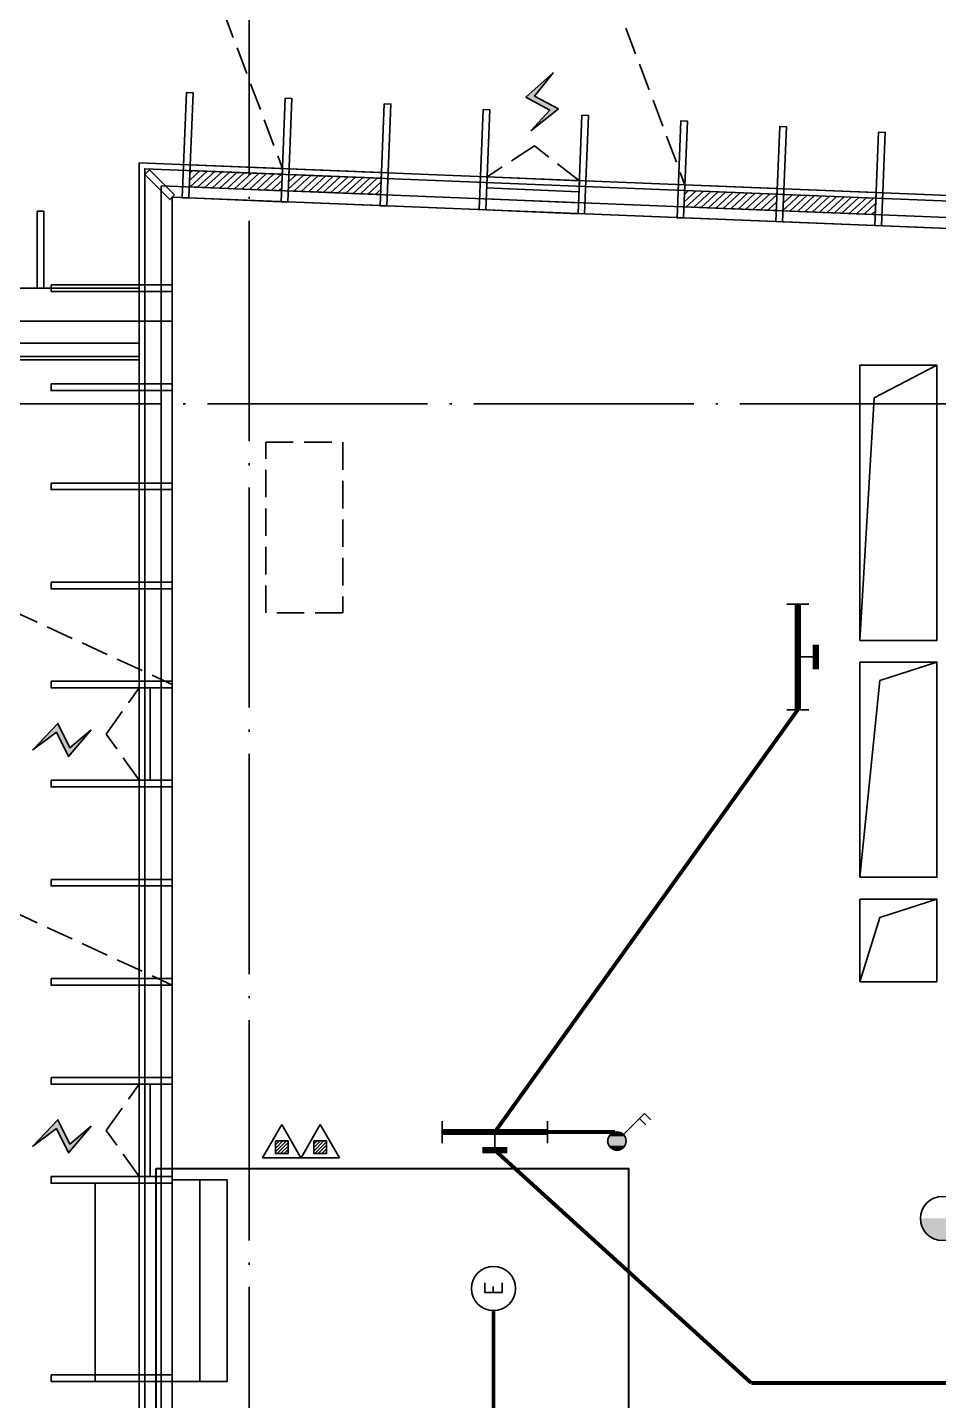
# Model space of a CAD drawing. Extents: x -2209072 to 495824, y -92434 to 572724.
# Drawn here: x -1634 to 6646, y 406170 to 418642 of the extents above; entities that cross this region are included whole.
import ezdxf
from ezdxf.enums import TextEntityAlignment as Align

# ---------------------------------------------------------------- set-up
doc = ezdxf.new("R2010")
doc.units = 0
doc.header["$LTSCALE"] = 1000
doc.header["$MEASUREMENT"] = 0
for name, pattern in [('6#7#幕墙$0$$1$DASH', [0.35, 0.25, -0.1]), ('6#7#幕墙$0$DASH', [0.35, 0.25, -0.1]), ('DASH', [0.35, 0.25, -0.1]), ('X-104 6#7#平面$0$104-1112 结构$0$$AUDIT_BAD_LTYPE1', [0]), ('X-104 6#7#平面$0$DASH', [0.35, 0.25, -0.1]), ('X-104 6#7#平面$0$DOTE', [2.42, 2, -0.2, 0.02, -0.2])]:
    doc.linetypes.add(name, pattern=pattern)
doc.layers.get('0').update_dxf_attribs({"linetype": 'CONTINUOUS'})
for name, color, linetype in [('6#7#幕墙$0$04-电动窗', 1, 'CONTINUOUS'), ('6#7#幕墙$0$A-C_玻璃幕墙', 140, 'CONTINUOUS'), ('6#7#幕墙$0$A-C_窗', 140, 'CONTINUOUS'), ('6#7#幕墙$0$A-O_屋面', 201, 'CONTINUOUS'), ('6#7#幕墙$0$A-TECH_结构', 21, 'CONTINUOUS'), ('6#7#幕墙$0$A屋顶风机$0$9#楼合院$0$WALL', 8, 'CONTINUOUS'), ('EQUIP-照明', 3, 'CONTINUOUS'), ('TEL_TEXT', 3, 'CONTINUOUS'), ('WIRE-应急', 2, 'DASH'), ('WIRE-照明', 1, 'CONTINUOUS'), ('X-104 6#7#平面$0$A-E_栏杆', 232, 'CONTINUOUS'), ('X-104 6#7#平面$0$A-E_楼梯', 171, 'CONTINUOUS'), ('X-104 6#7#平面$0$A-O_屋面', 201, 'CONTINUOUS'), ('X-104 6#7#平面$0$A-SUR_看线', 231, 'CONTINUOUS'), ('X-104 6#7#平面$0$A-TECH_结构', 21, 'CONTINUOUS'), ('X-104 6#7#平面$0$A_AXIS-轴线', 36, 'X-104 6#7#平面$0$DOTE'), ('X-104 6#7#平面$0$EQUIP_消防-01', 7, 'CONTINUOUS')]:
    doc.layers.add(name, color=color, linetype=linetype)
doc.layers.add('X-104 6#7#平面$0$000套内', color=226, linetype='CONTINUOUS', lineweight=30, plot=False)
doc.styles.add('_TEL_DIM', font='SIMPLEX', dxfattribs={"width": 0.8, "height": 3.5, "bigfont": 'HZTXT'})
doc.styles.get("Standard").update_dxf_attribs({"font": 'gbenor.shx', "bigfont": 'gbcbig.shx'})

# ---------------------------------------------------------------- blocks, each defined once
blk = doc.blocks.new('$equip$00001838')
blk.add_circle((0, 0), 0.5)
at = {"color": 7, "style": '_TEL_DIM'}
blk.add_attdef('$TEXT$', text='', height=0.4, dxfattribs=at).set_placement((0, 0), align=Align.MIDDLE_CENTER)
at = {"color": 7, "style": '_TEL_DIM', "flags": 1}
blk.add_attdef('A', text='', height=0.00002, dxfattribs=at).set_placement((0, 0), align=Align.MIDDLE_CENTER)
blk = doc.blocks.new('$equip$00001151')
blk.add_circle((0, 0.5), 0.5)
for points in [[(0.433, 0.25), (-0.433, 0.25), (0.5, 0.5), (-0.5, 0.5)], [(0.25, 0.067), (-0.25, 0.067), (0.433, 0.25), (-0.433, 0.25)], [(0, 0), (0, 0), (0.25, 0.067), (-0.25, 0.067)]]:
    blk.add_solid(points)
at = {"flags": 9}
blk.add_attdef('A', (0, 0), '', height=0.00002, dxfattribs=at)
blk = doc.blocks.new('$equip$00001164')
for p, q in [((-1.2, 0.662), (-1.2, 0.162)), ((1.2, 0.662), (1.2, 0.162)), ((-1.2, 0.412), (1.2, 0.412)), ((0, 0.412), (0, 0)), ((0, 0), (0, 0))]:
    blk.add_line(p, q)
at = {"const_width": 0.14}
for points in [[(-1.2, 0.412), (1.2, 0.412)], [(-0.282, 0), (0.282, 0)]]:
    blk.add_lwpolyline(points, dxfattribs=at)
for p in [(-1.2, 0.412), (0, 0.412), (1.2, 0.412), (0, 0)]:
    blk.add_point(p)
at = {"flags": 9}
blk.add_attdef('A', (0, 0), '', height=0.00002, dxfattribs=at)
blk = doc.blocks.new('$equip$00001963')
for p, q in [((0.147, 0.356), (0.625, 0.833)), ((0.512, 0.72), (0.653, 0.579)), ((0.625, 0.833), (0.766, 0.692))]:
    blk.add_line(p, q)
blk.add_circle((0, 0.208), 0.208)
for p in [(0, 0.417), (-0.208, 0.208), (0, 0), (0.208, 0.208)]:
    blk.add_point(p)
for points in [[(-0.18, 0.313), (0.18, 0.313), (-0.208, 0.208), (0.208, 0.208)], [(-0.104, 0.389), (0.104, 0.389), (-0.18, 0.313), (0.18, 0.313)], [(0, 0.417), (0, 0.417), (-0.104, 0.389), (0.104, 0.389)], [(-0.18, 0.104), (0.18, 0.104), (-0.208, 0.208), (0.208, 0.208)], [(-0.104, 0.028), (0.104, 0.028), (-0.18, 0.104), (0.18, 0.104)], [(0, 0), (0, 0), (-0.104, 0.028), (0.104, 0.028)]]:
    blk.add_solid(points)
at = {"layer": 'TEL_TEXT', "style": '_TEL_DIM', "flags": 1}
blk.add_attdef('A', text='', height=0.00002, dxfattribs=at).set_placement((0, 0), align=Align.MIDDLE_CENTER)
blk = doc.blocks.new('*U1301')
at = {"layer": 'X-104 6#7#平面$0$A_AXIS-轴线'}
blk.add_line((8400, 25700), (8400, -6500), dxfattribs=at)
blk.add_lwpolyline([(-6500, 19200), (55852, 19200)], dxfattribs=at)
blk = doc.blocks.new('X-104 6#7#平面$0$fgh')
at = {"layer": 'X-104 6#7#平面$0$A-TECH_结构'}
for points in [[(24000, 198621), (24000, 192051), (21300, 192051), (21300, 198729), (7700, 199277), (7700, 174485), (22389, 175551), (44500, 175551), (44500, 198896), (35801, 198648), (35801, 198154), (35601, 198154), (35601, 191851), (32901, 191851), (32901, 197751), (33201, 197751), (33201, 198574), (28503, 198440), (24000, 198621)], [(7700, 198151), (-2000, 198151), (-2000, 173781), (7700, 174485)]]:
    blk.add_lwpolyline(points, dxfattribs=at)
blk = doc.blocks.new('X-104 6#7#平面$0$fdgfh')
at = {"layer": 'X-104 6#7#平面$0$A-TECH_结构'}
for points in [[(250, 5450), (380, 7654), (950, 7950)], [(250, 3300), (430, 5086), (950, 5253)], [(250, 2350), (430, 2933), (950, 3100)]]:
    blk.add_lwpolyline(points, dxfattribs=at)
for points in [[(250, 5450), (950, 5450), (950, 7950), (250, 7950)], [(250, 5253), (950, 5253), (950, 3300), (250, 3300)], [(250, 3100), (950, 3100), (950, 2350), (250, 2350)]]:
    blk.add_lwpolyline(points, close=True, dxfattribs=at)
blk = doc.blocks.new('*U1379')
for p, q in [((1830, 500), (0, 500)), ((0, 500), (0, 0)), ((1830, 500), (1830, 0)), ((1830, 250), (0, 250)), ((1830, 0), (0, 0))]:
    blk.add_line(p, q)
blk = doc.blocks.new('X-104 6#7#平面$0$FDSFFSDG')
at = {"layer": 'X-104 6#7#平面$0$A-E_楼梯'}
for points in [[(-420, 1800), (-701, 1800), (-701, 0), (-420, 0)], [(-420, 1800), (-301, 1800), (-301, 0), (-420, 0)]]:
    blk.add_lwpolyline(points, dxfattribs=at)
at = {"layer": 'X-104 6#7#平面$0$A-E_楼梯', "xscale": -1, "rotation": 270}
blk.add_blockref('*U1379', (-1, 0), dxfattribs=at)
blk = doc.blocks.new('X-104 6#7#平面$0$rfgggh')
at = {"layer": 'X-104 6#7#平面$0$A-E_栏杆', "linetype": 'X-104 6#7#平面$0$104-1112 结构$0$$AUDIT_BAD_LTYPE1'}
for points in [[(7400, 19630), (-1680, 19630), (-1680, -4076), (7388, -3418)], [(7400, 19600), (-1650, 19600), (-1650, -4044), (7386, -3388)]]:
    blk.add_lwpolyline(points, dxfattribs=at)
blk = doc.blocks.new('*U1526')
at = {"layer": '6#7#幕墙$0$A-C_玻璃幕墙'}
blk.add_lwpolyline([(-550, 30), (550, 30), (550, -30), (-550, -30)], close=True, dxfattribs=at)
blk = doc.blocks.new('*U1527')
at = {"layer": '6#7#幕墙$0$A-C_玻璃幕墙', "color": 0, "linetype": 'ByBlock', "lineweight": -2, "transparency": 16777216}
blk.add_blockref('*U1526', (0, 13500), dxfattribs=at)
blk = doc.blocks.new('6#7#幕墙$0$900kaiqishan')
at = {"layer": '6#7#幕墙$0$04-电动窗'}
h = blk.add_hatch(color=1, dxfattribs=at)
h.dxf.hatch_style = 1
h.paths.add_polyline_path([(958, 485), (795, 680), (1016, 789), (777, 1018), (937, 802), (716, 693)])
at = {"layer": '6#7#幕墙$0$04-电动窗', "color": 1}
blk.add_lwpolyline([(958, 485), (795, 680), (1016, 789), (777, 1018), (937, 802), (716, 693), (958, 485)], close=True, dxfattribs=at)
at = {"layer": '6#7#幕墙$0$A-C_窗'}
for p, q in [((500, 50), (1340, 50)), ((500, -250), (500, 50)), ((1340, -250), (1340, 50)), ((1340, -50), (500, -50)), ((1340, -150), (500, -150)), ((500, -250), (1340, -250))]:
    blk.add_line(p, q, dxfattribs=at)
at = {"layer": '6#7#幕墙$0$A-C_窗', "linetype": '6#7#幕墙$0$DASH'}
blk.add_lwpolyline([(500, 50), (920, 350), (1340, 50)], dxfattribs=at)
blk = doc.blocks.new('*U1672')
blk.add_lwpolyline([(-1360, 0), (-520, 0), (-520, -150), (-1360, -150)], close=True)
blk = doc.blocks.new('*U1542')
at = {"layer": '6#7#幕墙$0$A-C_玻璃幕墙'}
blk.add_lwpolyline([(-550, 30), (550, 30), (550, -30), (-550, -30)], close=True, dxfattribs=at)
blk = doc.blocks.new('*U1543')
at = {"layer": '6#7#幕墙$0$A-C_玻璃幕墙', "color": 0, "linetype": 'ByBlock', "lineweight": -2, "transparency": 16777216}
for p in [(0, 8100), (0, 7200), (0, 6300), (0, 5400), (0, 4500), (0, 3600), (0, 2700), (0, 1800), (0, 900), (0, 0)]:
    blk.add_blockref('*U1542', p, dxfattribs=at)
blk = doc.blocks.new('6#7#幕墙$0$fsdfsdfsfdsd')
h = blk.add_hatch()
h.set_pattern_fill('ANSI31', color=0, scale=30)
h.set_pattern_definition([(45, (-30.005, 9e-10), (-33.6759605, 33.6759605), [])])
h.paths.add_polyline_path([(249482, 146350), (249482, 146500), (248642, 146500), (248642, 146350)])
at = {"color": 0, "extrusion": (0, 0, -1)}
for p, q in [((248642, 146550), (248642, 146250)), ((249482, 146550), (248642, 146550)), ((249482, 146250), (249482, 146550)), ((248642, 146500), (249482, 146500)), ((248642, 146350), (249482, 146350)), ((249482, 146250), (248642, 146250))]:
    blk.add_line(p, q, dxfattribs=at)
blk = doc.blocks.new('6#7#幕墙')
at = {"layer": '6#7#幕墙$0$A-C_玻璃幕墙'}
for points in [[(-168, 417093), (-228, 417095), (-189, 418050), (-129, 418047)], [(731, 417057), (671, 417059), (709, 417998), (769, 417996)], [(1631, 417021), (1571, 417023), (1608, 417947), (1668, 417945)], [(2530, 416984), (2470, 416987), (2507, 417896), (2567, 417894)], [(3429, 416948), (3369, 416951), (3405, 417845), (3465, 417842)], [(4329, 416912), (4269, 416914), (4304, 417794), (4364, 417791)], [(5228, 416876), (5168, 416878), (5203, 417743), (5263, 417740)], [(6127, 416840), (6067, 416842), (6101, 417691), (6161, 417689)], [(36781, 417027), (20486, 416562), (-619, 417411), (-619, 391985), (14381, 393074), (36781, 393074)], [(36731, 416976), (20485, 416512), (-569, 417359), (-569, 392039), (14379, 393124), (36731, 393124)], [(36581, 416821), (20485, 416362), (-419, 417203), (-419, 392200), (14374, 393274), (36581, 393274)], [(-1546, 416974), (-1486, 416974), (-1486, 416274), (-1546, 416274)]]:
    blk.add_lwpolyline(points, close=True, dxfattribs=at)
at = {"layer": '6#7#幕墙$0$A-C_玻璃幕墙', "linetype": '6#7#幕墙$0$DASH'}
for points in [[(-3043, 413931), (-319, 412674)], [(-3043, 411201), (-319, 409944)]]:
    blk.add_lwpolyline(points, dxfattribs=at)
at = {"layer": '6#7#幕墙$0$A-C_窗'}
blk.add_lwpolyline([(-298, 417120), (-526, 417349), (-569, 417307), (-340, 417078)], close=True, dxfattribs=at)
at = {"layer": '6#7#幕墙$0$A-O_屋面'}
for points in [[(-619, 416274), (-10319, 416274), (-10319, 391281), (-619, 391985)], [(-619, 415974), (-10019, 415974), (-10019, 391604), (-619, 392286)], [(-619, 415774), (-9819, 415774), (-9819, 391819), (-622, 392486)]]:
    blk.add_lwpolyline(points, dxfattribs=at)
at = {"layer": '6#7#幕墙$0$A-TECH_结构'}
blk.add_lwpolyline([(36481, 416719), (20484, 416262), (-319, 417099), (-319, 392308), (14370, 393374), (36481, 393374)], close=True, dxfattribs=at)
at = {"layer": '6#7#幕墙$0$A屋顶风机$0$9#楼合院$0$WALL', "linetype": '6#7#幕墙$0$$1$DASH'}
for points in [[(-842, 421404), (684, 417361)], [(2815, 421255), (4341, 417212)]]:
    blk.add_lwpolyline(points, dxfattribs=at)
at = {"layer": '6#7#幕墙$0$A-C_玻璃幕墙', "xscale": -1, "rotation": 357.6960412297571}
blk.add_blockref('6#7#幕墙$0$900kaiqishan', (3879, 417180), dxfattribs=at)
at = {"layer": '6#7#幕墙$0$A-C_玻璃幕墙'}
for name, p in [('*U1543', (-869, 408174)), ('*U1527', (-869, 392874))]:
    blk.add_blockref(name, p, dxfattribs=at)
for name, p, rotation in [('*U1672', (-419, 413984), 269.9999379632255), ('*U1672', (-419, 413084), 269.9999379632255), ('6#7#幕墙$0$900kaiqishan', (-569, 411304), 90), ('6#7#幕墙$0$900kaiqishan', (-569, 407704), 90), ('*U1672', (-419, 404984), 269.9999379632255)]:
    blk.add_blockref(name, p, dxfattribs=dict(at, rotation=rotation))
at = {"layer": '6#7#幕墙$0$A-C_窗', "rotation": 357.6960412784293}
for p in [(-254488, 280957), (-253589, 280921), (-249992, 280776), (-249093, 280740)]:
    blk.add_blockref('6#7#幕墙$0$fsdfsdfsfdsd', p, dxfattribs=at)
blk = doc.blocks.new('X-104 6#7#平面$0$$TWTSYS$00000546')
h = blk.add_hatch()
h.set_pattern_fill('ANSI31', color=256, scale=200, style=0)
h.set_pattern_definition([(45, (-38543.802, -6670.83), (-17.67767, 17.67767), [])])
h.paths.add_polyline_path([(-65, 174), (65, 174), (65, 44), (-65, 44)])
for points in [[(0, 344), (-198, 0), (198, 0)], [(-65, 174), (65, 174), (65, 44), (-65, 44)]]:
    blk.add_lwpolyline(points, close=True)
blk = doc.blocks.new('X-104 6#7#平面$0$灭火器2')
at = {"layer": 'X-104 6#7#平面$0$EQUIP_消防-01', "xscale": 0.88, "yscale": 0.88, "zscale": 0.88, "rotation": 90}
for p in [(-4049632, -27064), (-4049632, -27413)]:
    blk.add_blockref('X-104 6#7#平面$0$$TWTSYS$00000546', p, dxfattribs=at)
blk = doc.blocks.new('X-104 6#7#平面$0$A$C61334207')
at = {"layer": 'X-104 6#7#平面$0$EQUIP_消防-01', "rotation": 270}
blk.add_blockref('X-104 6#7#平面$0$灭火器2', (28090, -3641257), dxfattribs=at)
blk = doc.blocks.new('X-104 6#7#平面')
at = {"layer": 'X-104 6#7#平面$0$000套内'}
blk.add_lwpolyline([(30581, 410074), (30581, 405624), (28781, 405623), (28781, 405623), (21482, 405623), (21482, 405123), (19582, 405123), (19582, 405624), (13482, 405624), (13482, 405123), (11582, 405123), (11582, 405624), (3831, 405624), (3831, 408274), (-468, 408274), (-468, 392145), (14358, 393223), (36632, 393223), (36632, 410074)], close=True, dxfattribs=at)
at = {"layer": 'X-104 6#7#平面$0$A-O_屋面'}
blk.add_lwpolyline([(-10318, 412804), (-10318, 416274), (-618, 416275)], dxfattribs=at)
at = {"layer": 'X-104 6#7#平面$0$A-TECH_结构', "linetype": 'X-104 6#7#平面$0$DASH'}
blk.add_lwpolyline([(531, 413324), (531, 414874), (1231, 414874), (1231, 413324)], close=True, dxfattribs=at)
at = {"linetype": 'X-104 6#7#平面$0$104-1112 结构$0$$AUDIT_BAD_LTYPE1'}
blk.add_blockref('X-104 6#7#平面$0$A$C61334207', (0, 0), dxfattribs=at)
for name, p in [('6#7#幕墙', (0, 0)), ('*U1301', (-8019, 396024)), ('X-104 6#7#平面$0$FDSFFSDG', (-318, 406344))]:
    blk.add_blockref(name, p)
at = {"layer": 'X-104 6#7#平面$0$A-SUR_看线', "linetype": 'X-104 6#7#平面$0$104-1112 结构$0$$AUDIT_BAD_LTYPE1'}
blk.add_blockref('X-104 6#7#平面$0$rfgggh', (-8019, 396024), dxfattribs=at)
at = {"layer": 'X-104 6#7#平面$0$A-TECH_结构'}
for name, p in [('X-104 6#7#平面$0$fgh', (-8019, 217823)), ('X-104 6#7#平面$0$fdgfh', (5681, 407624))]:
    blk.add_blockref(name, p, dxfattribs=at)

msp = doc.modelspace()

# ---------------------------------------------------------------- linework, layer by layer
at = {"layer": 'WIRE-应急', "linetype": 'DASH', "const_width": 35}
msp.add_lwpolyline([(2601, 400284), (2601, 406988)], dxfattribs=at)
at = {"layer": 'WIRE-照明', "linetype": 'Continuous', "const_width": 35}
for points in [[(2613, 408609), (5366, 412444)], [(3093, 408609), (3706, 408609)], [(4943, 406330), (2613, 408444)], [(21343, 406330), (4943, 406330)]]:
    msp.add_lwpolyline(points, dxfattribs=at)

# ---------------------------------------------------------------- block references
msp.add_blockref('X-104 6#7#平面', (0, 0))
at = {"layer": 'EQUIP-照明', "xscale": 400, "yscale": 400, "zscale": 400, "rotation": 90}
msp.add_blockref('$equip$00001164', (5531, 412924), dxfattribs=at)
at = {"layer": 'EQUIP-照明', "xscale": 400, "yscale": 400, "zscale": 400}
for name, p in [('$equip$00001164', (2613, 408444)), ('$equip$00001963', (3723, 408444)), ('$equip$00001151', (6681, 407624))]:
    msp.add_blockref(name, p, dxfattribs=at)
at = {"layer": 'EQUIP-照明', "xscale": 400, "yscale": 400, "zscale": 400, "rotation": 90}
msp.add_blockref('$equip$00001838', (2601, 407188), dxfattribs=at).add_auto_attribs({'$TEXT$': 'E'})

doc.saveas('drawing.dxf')
